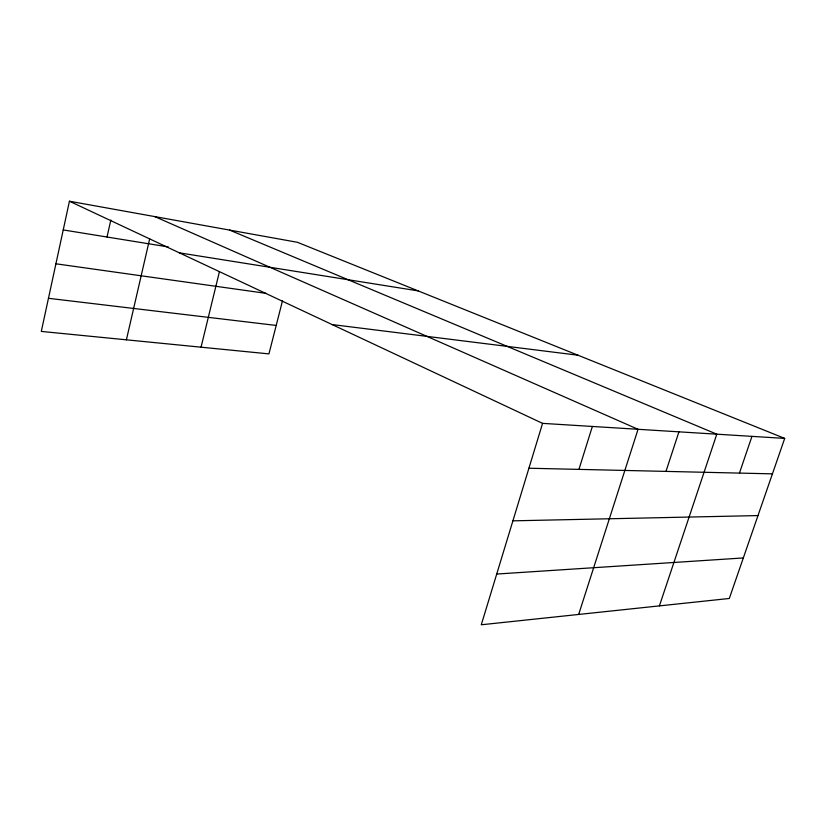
<?xml version="1.0" encoding="UTF-8"?>
<svg xmlns="http://www.w3.org/2000/svg" width="826" height="826" viewBox="0 0 826 826"><rect width="100%" height="100%" fill="white"/><g stroke="black" fill="none" stroke-linecap="round" stroke-linejoin="round"><path stroke-width="1.24" d="M784.7 438.399L542.568 423.366L481.279 624.776L729.296 598.478L784.7 438.399L297.401 242.297L69.436 201.224L41.3 331.422L268.946 353.889L282.492 300.778M107.029 237.021L110.829 220.036M126.399 339.816L149.692 238.807M201.048 347.188L219.427 271.682M578.933 469.385L592.366 426.453M578.665 614.451L638.054 429.293L154.813 216.608M665.973 471.398L678.941 431.833M659.396 605.892L716.803 434.187L229.556 230.072M739.456 473.102L751.959 436.365M496.715 574.049L743.328 557.942M512.915 520.834L757.989 515.579M528.919 468.228L772.424 473.856M48.455 298.3L276.204 325.444M332.124 324.556L578.004 355.211M55.91 263.793L265.9 293.333M179.407 252.859L418.121 290.876M63.23 229.927L168.318 246.943M69.436 201.224L542.568 423.366"/></g></svg>
